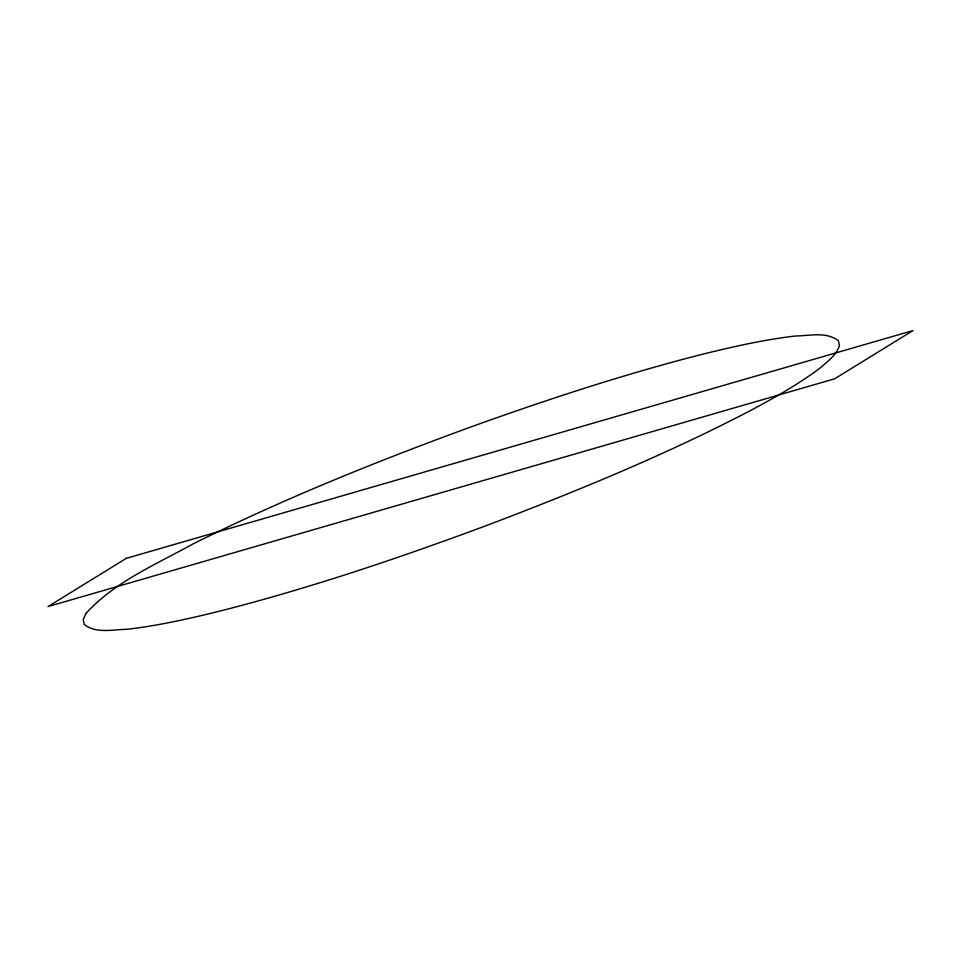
<?xml version="1.0" encoding="UTF-8"?>
<svg xmlns="http://www.w3.org/2000/svg" width="961" height="961" viewBox="0 0 961 961"><rect width="100%" height="100%" fill="white"/><g stroke="black" fill="none" stroke-linecap="round" stroke-linejoin="round"><path stroke-width="1.44" d="M86.154 613.214L83.247 619.497L84.184 624.47C96.196 633.936 113.194 629.443 127.26 629.275C159.118 625.551 190.434 618.379 221.535 610.703C312.577 587.315 401.722 557.128 489.762 524.31C579.555 490.134 668.664 453.52 753.796 408.809C776.656 396.388 799.456 383.619 820.238 367.871C827.577 361.504 836.13 355.366 839.397 345.792L838.46 340.819C826.436 331.341 809.45 335.845 795.372 336.014C763.527 339.738 732.21 346.909 701.11 354.585C623.305 374.502 546.917 399.632 471.358 426.78C376.832 461.328 283.255 498.987 193.113 543.89C156.175 564.371 115.152 581.537 86.154 613.214M126.287 558.353L48.05 606.559L834.713 378.79L912.95 330.584L126.287 558.353"/></g></svg>
